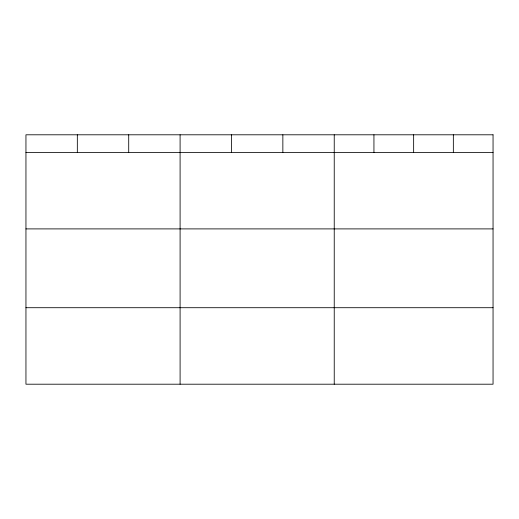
<?xml version="1.0" encoding="UTF-8"?>
<svg xmlns="http://www.w3.org/2000/svg" width="519" height="519" viewBox="0 0 519 519"><rect width="100%" height="100%" fill="white"/><g stroke="black" fill="none" stroke-linecap="round" stroke-linejoin="round"><path stroke-width="0.78" d="M25.95 152.404L493.05 152.404M25.95 228.898L493.05 228.898M25.95 307.709L493.05 307.709M453.346 134.797L453.346 152.404M413.643 134.797L413.643 152.404M373.94 134.797L373.94 152.404M334.236 134.797L334.236 384.203M282.855 134.797L282.855 152.404M231.474 134.797L231.474 152.404M180.093 134.797L180.093 384.203M128.712 134.797L128.712 152.404M77.331 134.797L77.331 152.404M493.05 134.797L25.95 134.797L25.95 384.203L493.05 384.203L493.05 134.797"/></g></svg>
